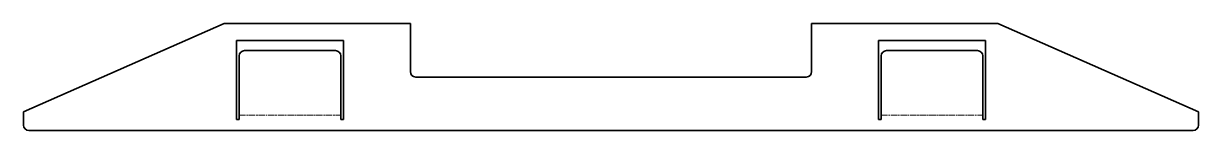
# Model space of a CAD drawing. Header units: inches. Extents: x 0 to 439, y 0 to 40.
import ezdxf

# ---------------------------------------------------------------- set-up
doc = ezdxf.new("R2010")
doc.units = ezdxf.units.IN
doc.header["$MEASUREMENT"] = 0
doc.linetypes.add('Chain', pattern=[13.68, 9.12, -1.14, 2.28, -1.14])
doc.layers.add('SIMUMAK Bend Centerline (ISO)', color=7, linetype='Chain', lineweight=9)
doc.layers.add('SIMUMAK Visible (ISO)', color=7, linetype='Continuous', lineweight=35)

# ---------------------------------------------------------------- blocks, each defined once
blk = doc.blocks.new('SMT-V001-CSI001_Sheet_4_SMT-V001-CSI001 (Desplegada)')
at = {"layer": 'SIMUMAK Bend Centerline (ISO)', "ltscale": 0.263158}
for p, q in [((-139, -14.27), (-101, -14.27)), ((101, -14.27), (139, -14.27))]:
    blk.add_line(p, q, dxfattribs=at)
at = {"layer": 'SIMUMAK Visible (ISO)'}
for p, q in [((-144.65, 20), (-219.65, -13)), ((-144.65, 20), (-75, 20)), ((-75, 2), (-75, 20)), ((75, 20), (75, 2)), ((75, 20), (144.65, 20)), ((219.65, -13), (144.65, 20)), ((-140, 13.6), (-100, 13.6)), ((-140, -15.9), (-140, 13.6)), ((-100, 13.6), (-100, -15.9)), ((100, 13.6), (140, 13.6)), ((100, -15.9), (100, 13.6)), ((140, 13.6), (140, -15.9)), ((-137, 9.86), (-103, 9.86)), ((103, 9.86), (137, 9.86)), ((-139, -15.9), (-139, 7.86)), ((-101, 7.86), (-101, -15.9)), ((101, -15.9), (101, 7.86)), ((139, 7.86), (139, -15.9)), ((73, 0), (-73, 0)), ((-219.65, -18), (-219.65, -13)), ((219.65, -13), (219.65, -18)), ((-139, -15.9), (-140, -15.9)), ((-100, -15.9), (-101, -15.9)), ((101, -15.9), (100, -15.9)), ((140, -15.9), (139, -15.9)), ((217.65, -20), (-217.65, -20))]:
    blk.add_line(p, q, dxfattribs=at)
at = {"layer": 'SIMUMAK Visible (ISO)', "extrusion": (0, 0, -1)}
for centre, start, end in [((137, 7.86), 360, 90), ((103, 7.86), 90, 180), ((-103, 7.86), 360, 90), ((-137, 7.86), 90, 180), ((217.65, -18), 270, 0), ((-217.65, -18), 180, 270)]:
    blk.add_arc(centre, 2, start, end, dxfattribs=at)
at = {"layer": 'SIMUMAK Visible (ISO)'}
for centre, start, end in [((-73, 2), 180, 270), ((73, 2), 270, 360)]:
    blk.add_arc(centre, 2, start, end, dxfattribs=at)

msp = doc.modelspace()

# ---------------------------------------------------------------- block references
msp.add_blockref('SMT-V001-CSI001_Sheet_4_SMT-V001-CSI001 (Desplegada)', (219.65, 20))

doc.saveas('drawing.dxf')
